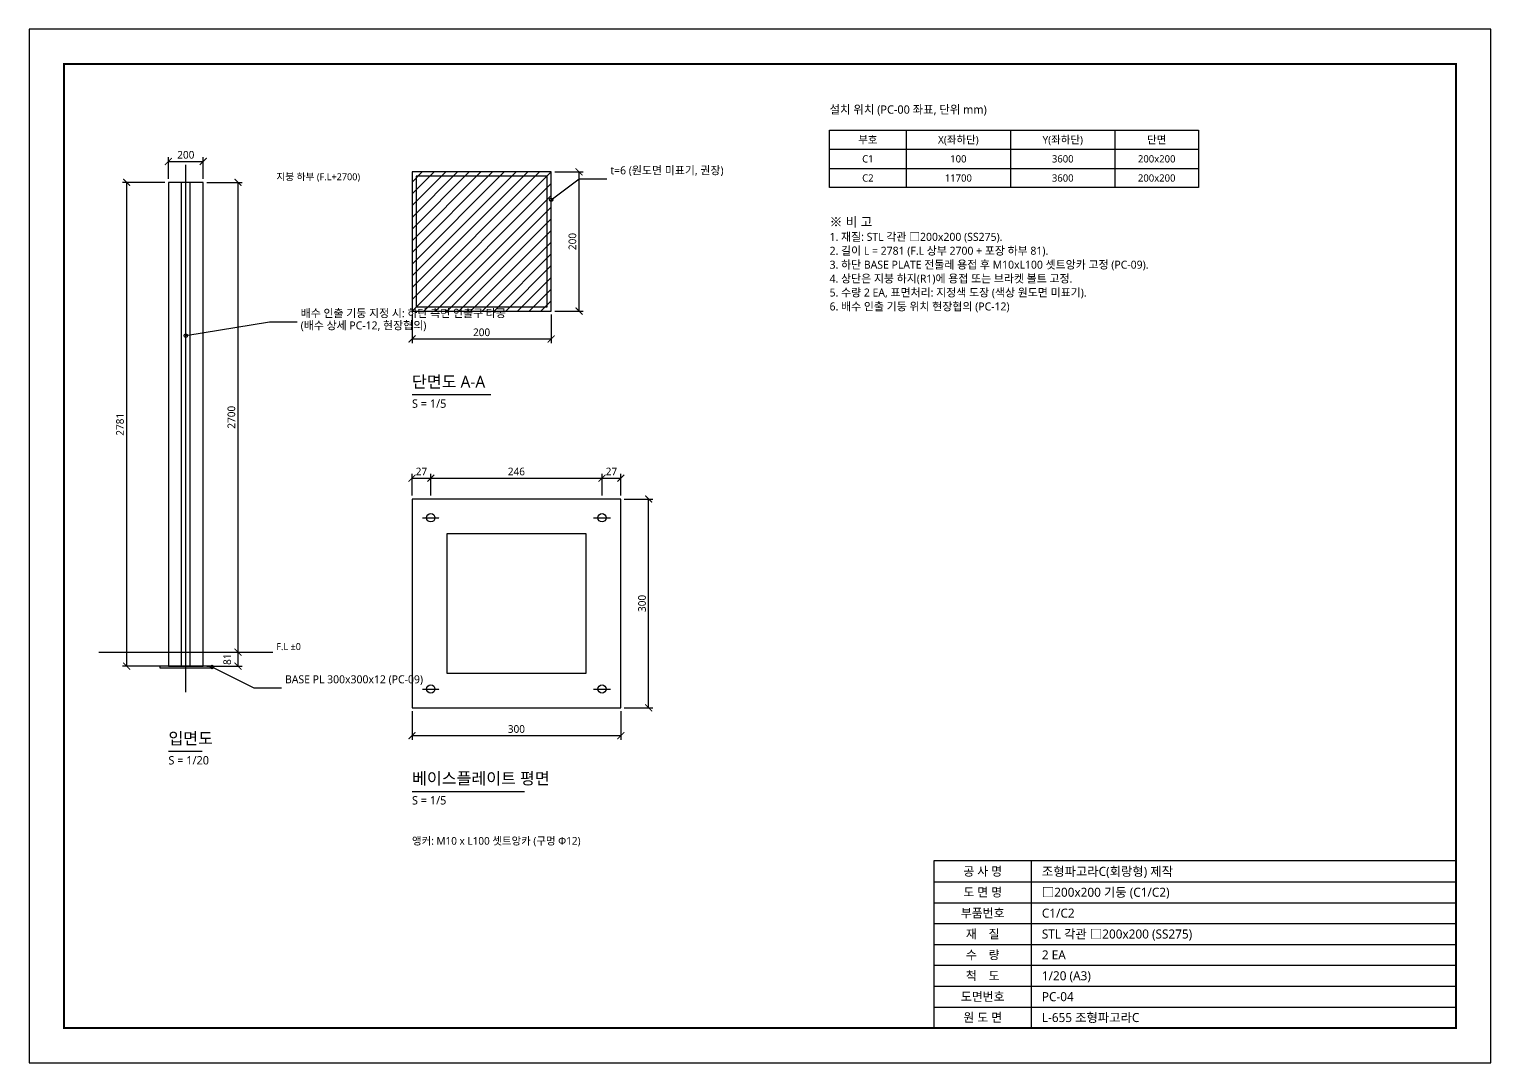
# Model space of a CAD drawing. Header units: millimetres. Extents: x 0 to 650420, y 0 to 14850.
# Drawn here: x 200000 to 208400, y 0 to 5940 of the extents above; entities that cross this region are included whole.
import ezdxf
from ezdxf.enums import TextEntityAlignment as Align

# ---------------------------------------------------------------- set-up
doc = ezdxf.new("R2010")
doc.units = ezdxf.units.MM
doc.linetypes.add('CENTER', pattern=[5.08, 3.175, -0.635, 0.635, -0.635])
doc.linetypes.add('DASHED', pattern=[1.524, 1.27, -0.254])
for name, color, linetype in [('CENTER', 1, 'CENTER'), ('DIM', 3, 'Continuous'), ('FRAME', 7, 'Continuous'), ('HATCH', 8, 'Continuous'), ('HIDDEN', 8, 'DASHED'), ('NOTE', 1, 'Continuous'), ('OUTLINE', 7, 'Continuous'), ('TEXT', 7, 'Continuous'), ('THIN', 8, 'Continuous')]:
    doc.layers.add(name, color=color, linetype=linetype)
doc.styles.add('KOR', font='NanumGothic.ttf')
doc.dimstyles.new('PART', dxfattribs={"dimtxt": 2.2, "dimasz": 2, "dimexe": 1.2, "dimexo": 1, "dimgap": 0.8, "dimtad": 1, "dimdec": 1, "dimlfac": 100, "dimdsep": 46, "dimtxsty": 'KOR', "dimblk": 'ARCHTICK', "dimcen": 2.5, "dimclrd": 3, "dimclre": 3, "dimclrt": 3, "dimazin": 3, "dimtfac": 0.5, "dimtmove": 2, "dimatfit": 3})

# ---------------------------------------------------------------- blocks, each defined once
blk = doc.blocks.new('_ARCHTICK')
at = {"color": 0, "linetype": 'BYBLOCK', "const_width": 0.15}
blk.add_lwpolyline([(-0.5, -0.5), (0.5, 0.5)], dxfattribs=at)

msp = doc.modelspace()

# ---------------------------------------------------------------- hatches: boundary and pattern name
at = {"layer": 'HATCH'}
h = msp.add_hatch(dxfattribs=at)
h.set_pattern_fill('ANSI31', scale=15)
h.paths.add_polyline_path([(202200, 4320), (203000, 4320), (203000, 5120), (202200, 5120)])

# ---------------------------------------------------------------- linework, layer by layer
at = {"layer": 'CENTER'}
for p, q in [((200900, 2129), (200900, 5160)), ((202260, 3132), (202356, 3132)), ((203244, 3132), (203340, 3132)), ((202260, 2148), (202356, 2148)), ((203244, 2148), (203340, 2148))]:
    msp.add_line(p, q, dxfattribs=at)
at = {"layer": 'DIM'}
for points in [[(203000, 4960), (203160, 5080), (203320, 5080)], [(200900, 4179), (201380, 4259), (201540, 4259)], [(201050, 2275), (201290, 2155), (201450, 2155)]]:
    msp.add_lwpolyline(points, dxfattribs=at)
for centre in [(203000, 4960), (200900, 4179), (201050, 2275)]:
    msp.add_circle(centre, 10, dxfattribs=at)
at = {"layer": 'FRAME'}
for points in [[(200000, 0), (208400, 0), (208400, 5940), (200000, 5940)], [(204600, 5360), (206720, 5360), (206720, 5030), (204600, 5030)], [(205200, 200), (208200, 200), (208200, 1160), (205200, 1160)]]:
    msp.add_lwpolyline(points, close=True, dxfattribs=at)
at = {"layer": 'FRAME', "const_width": 10}
msp.add_lwpolyline([(200200, 200), (208200, 200), (208200, 5740), (200200, 5740)], close=True, dxfattribs=at)
at = {"layer": 'HIDDEN'}
for p, q in [((200875, 2279), (200875, 5060)), ((200925, 2279), (200925, 5060))]:
    msp.add_line(p, q, dxfattribs=at)
at = {"layer": 'NOTE'}
msp.add_line((200400, 2360), (201400, 2360), dxfattribs=at)
at = {"layer": 'OUTLINE'}
for points in [[(200800, 2279), (201000, 2279), (201000, 5060), (200800, 5060)], [(202200, 4320), (203000, 4320), (203000, 5120), (202200, 5120)], [(202200, 2040), (203400, 2040), (203400, 3240), (202200, 3240)], [(200750, 2270), (201050, 2270), (201050, 2279), (200750, 2279)]]:
    msp.add_lwpolyline(points, close=True, dxfattribs=at)
for centre in [(202308, 3132), (203292, 3132), (202308, 2148), (203292, 2148)]:
    msp.add_circle(centre, 24, dxfattribs=at)
at = {"layer": 'TEXT'}
for points in [[(202200, 3840), (202652.2, 3840)], [(200800, 1790), (200993.8, 1790)], [(202200, 1560), (202846, 1560)]]:
    msp.add_lwpolyline(points, dxfattribs=at)
at = {"layer": 'THIN'}
for points in [[(205040, 5360), (205040, 5030)], [(205640, 5360), (205640, 5030)], [(206240, 5360), (206240, 5030)], [(204600, 5250), (206720, 5250)], [(204600, 5140), (206720, 5140)], [(205760, 200), (205760, 1160)], [(205200, 1040), (208200, 1040)], [(205200, 920), (208200, 920)], [(205200, 800), (208200, 800)], [(205200, 680), (208200, 680)], [(205200, 560), (208200, 560)], [(205200, 440), (208200, 440)], [(205200, 320), (208200, 320)]]:
    msp.add_lwpolyline(points, dxfattribs=at)
for points in [[(202224, 4344), (202976, 4344), (202976, 5096), (202224, 5096)], [(202400, 2240), (203200, 2240), (203200, 3040), (202400, 3040)]]:
    msp.add_lwpolyline(points, close=True, dxfattribs=at)

# ---------------------------------------------------------------- texts
at = {"layer": 'TEXT', "style": 'KOR'}
for s, height, p in [('설치 위치 (PC-00 좌표, 단위 mm)', 48, (204600, 5440)), ('t=6 (원도면 미표기, 권장)', 46, (203340, 5092)), ('지붕 하부 (F.L+2700)', 40, (201420, 5060)), ('※ 비 고', 54, (204600, 4790)), ('1. 재질: STL 각관 □200x200 (SS275).', 46, (204600, 4710)), ('2. 길이 L = 2781 (F.L 상부 2700 + 포장 하부 81).', 46, (204600, 4630)), ('3. 하단 BASE PLATE 전둘레 용접 후 M10xL100 셋트앙카 고정 (PC-09).', 46, (204600, 4550)), ('4. 상단은 지붕 하지(R1)에 용접 또는 브라켓 볼트 고정.', 46, (204600, 4470)), ('5. 수량 2 EA, 표면처리: 지정색 도장 (색상 원도면 미표기).', 46, (204600, 4390)), ('6. 배수 인출 기둥 위치 현장협의 (PC-12)', 46, (204600, 4310)), ('배수 인출 기둥 지정 시: 하단 측면 인출구 타공', 46, (201560, 4271)), ('(배수 상세 PC-12, 현장협의)', 46, (201560, 4201)), ('단면도 A-A', 68, (202200, 3860)), ('S = 1/5', 48, (202200, 3750)), ('F.L ±0', 40, (201420, 2360)), ('BASE PL 300x300x12 (PC-09)', 46, (201470, 2167)), ('입면도', 68, (200800, 1810)), ('S = 1/20', 48, (200800, 1700)), ('베이스플레이트 평면', 68, (202200, 1580)), ('S = 1/5', 48, (202200, 1470)), ('앵커: M10 x L100 셋트앙카 (구멍 Φ12)', 44, (202200, 1240))]:
    msp.add_text(s, height=height, dxfattribs=at).set_placement(p, align=Align.BOTTOM_LEFT)
for s, height, p in [('부호', 44, (204820, 5305)), ('X(좌하단)', 44, (205340, 5305)), ('Y(좌하단)', 44, (205940, 5305)), ('단면', 44, (206480, 5305)), ('C1', 41.8, (204820, 5195)), ('100', 41.8, (205340, 5195)), ('3600', 41.8, (205940, 5195)), ('200x200', 41.8, (206480, 5195)), ('C2', 41.8, (204820, 5085)), ('11700', 41.8, (205340, 5085)), ('3600', 41.8, (205940, 5085)), ('200x200', 41.8, (206480, 5085)), ('공 사 명', 50, (205480, 1100)), ('도 면 명', 50, (205480, 980)), ('부품번호', 50, (205480, 860)), ('재    질', 50, (205480, 740)), ('수    량', 50, (205480, 620)), ('척    도', 50, (205480, 500)), ('도면번호', 50, (205480, 380)), ('원 도 면', 50, (205480, 260))]:
    msp.add_text(s, height=height, dxfattribs=at).set_placement(p, align=Align.MIDDLE_CENTER)
for s, p in [('조형파고라C(회랑형) 제작', (205820, 1100)), ('□200x200 기둥 (C1/C2)', (205820, 980)), ('C1/C2', (205820, 860)), ('STL 각관 □200x200 (SS275)', (205820, 740)), ('2 EA', (205820, 620)), ('1/20 (A3)', (205820, 500)), ('PC-04', (205820, 380)), ('L-655 조형파고라C', (205820, 260))]:
    msp.add_text(s, height=52, dxfattribs=at).set_placement(p, align=Align.MIDDLE_LEFT)

# ---------------------------------------------------------------- dimensions: what is measured, and where the dimension line sits
at = {"layer": 'DIM'}
for base, p1, p2, override in [((200800, 5180), (200800, 5060), (201000, 5060), {"dimscale": 20, "dimlfac": 1}), ((202200, 4160), (202200, 4320), (203000, 4320), {"dimscale": 20, "dimlfac": 0.25}), ((202200, 3360), (202200, 3240), (202308, 3240), {"dimscale": 20, "dimlfac": 0.25}), ((202308, 3360), (202308, 3240), (203292, 3240), {"dimscale": 20, "dimlfac": 0.25}), ((203292, 3360), (203292, 3240), (203400, 3240), {"dimscale": 20, "dimlfac": 0.25}), ((202200, 1880), (202200, 2040), (203400, 2040), {"dimscale": 20, "dimlfac": 0.25})]:
    msp.add_linear_dim(base=base, p1=p1, p2=p2, dimstyle='PART', override=override, dxfattribs=at).render()
for base, p1, p2, override in [((203160, 4320), (203000, 4320), (203000, 5120), {"dimscale": 20, "dimlfac": 0.25}), ((200560, 2279), (200800, 2279), (200800, 5060), {"dimscale": 20, "dimlfac": 1}), ((201200, 2360), (201000, 2360), (201000, 5060), {"dimscale": 20, "dimlfac": 1}), ((203560, 2040), (203400, 2040), (203400, 3240), {"dimscale": 20, "dimlfac": 0.25}), ((201200, 2279), (201000, 2279), (201000, 2360), {"dimscale": 20, "dimlfac": 1})]:
    msp.add_linear_dim(base=base, p1=p1, p2=p2, angle=90, dimstyle='PART', override=override, dxfattribs=at).render()

doc.saveas('drawing.dxf')
